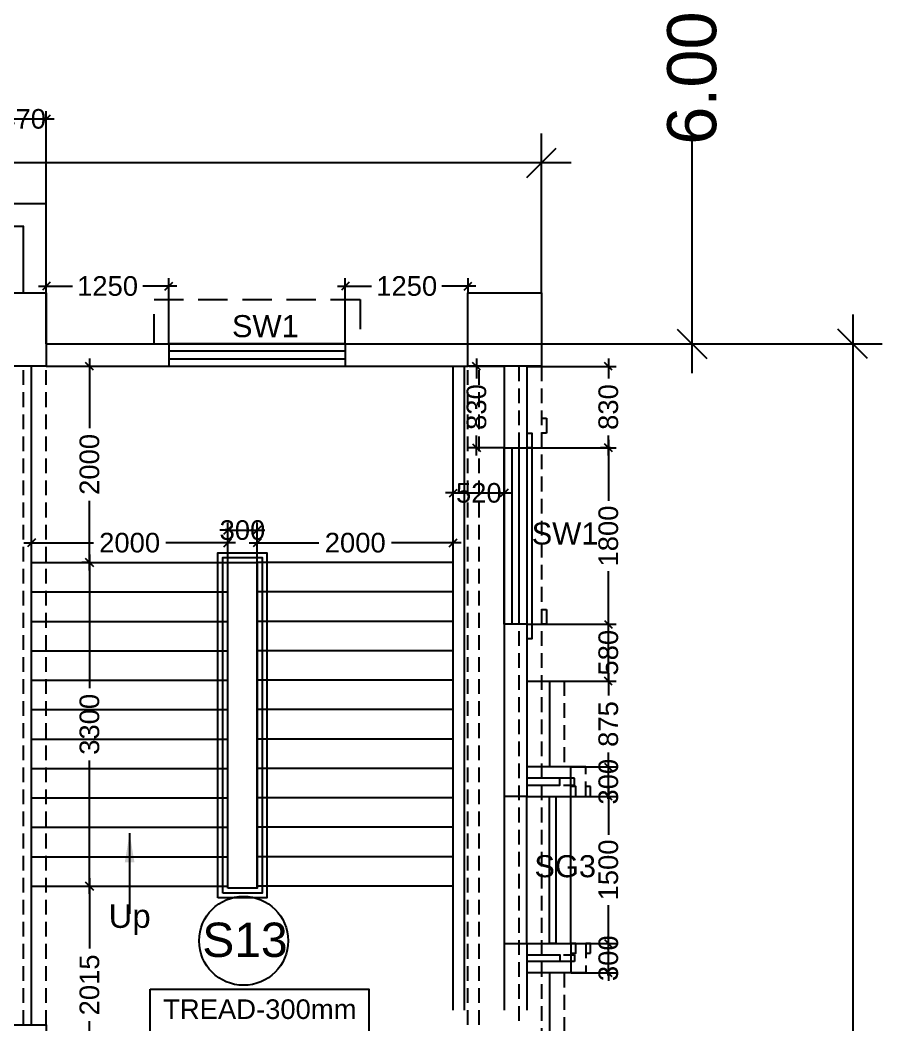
# Model space of a CAD drawing. Extents: x 6345096 to 6738923, y -6490958 to -6305885.
# Drawn here: x 6646623 to 6655440, y -6426359 to -6416114 of the extents above; entities that cross this region are included whole.
import ezdxf
from ezdxf.enums import TextEntityAlignment as Align

# ---------------------------------------------------------------- set-up
doc = ezdxf.new("R2010")
doc.units = 0
doc.header["$LTSCALE"] = 600
doc.header["$MEASUREMENT"] = 0
doc.header["$PDMODE"] = 35
doc.linetypes.add('DASHED', pattern=[0.75, 0.5, -0.25])
doc.linetypes.add('HIDDEN', pattern=[0.375, 0.25, -0.125])
doc.layers.get('0').update_dxf_attribs({"linetype": 'CONTINUOUS'})
doc.layers.get('Defpoints').update_dxf_attribs({"linetype": 'CONTINUOUS'})
for name, color, linetype in [('chajja', 7, 'CONTINUOUS'), ('DIM', 8, 'CONTINUOUS'), ('DIM-TEXT', 8, 'CONTINUOUS'), ('Ele Proje.', 7, 'CONTINUOUS'), ('Ele. Proj', 7, 'CONTINUOUS'), ('HS', 251, 'CONTINUOUS'), ('joinery', 7, 'CONTINUOUS'), ('LA-column', 3, 'CONTINUOUS'), ('Railing', 21, 'CONTINUOUS'), ('Staircase', 7, 'CONTINUOUS'), ('Stairscase', 7, 'CONTINUOUS'), ('STEPS', 7, 'CONTINUOUS'), ('TEXT', 6, 'CONTINUOUS'), ('Walls', 7, 'CONTINUOUS'), ('WIN', 151, 'CONTINUOUS'), ('Working Dim', 5, 'CONTINUOUS')]:
    doc.layers.add(name, color=color, linetype=linetype)
doc.styles.add('ari', font='arial.ttf')
doc.styles.add('ARIAL', font='arial.ttf')
doc.styles.add('RT', font='romant.shx')
doc.styles.get("Standard").update_dxf_attribs({"font": 'romans.shx'})
doc.dimstyles.new('int. dim', dxfattribs={"dimtxt": 200, "dimasz": 80, "dimexe": 80, "dimexo": 0, "dimgap": 70, "dimtad": 0, "dimdec": 0, "dimzin": 12, "dimdsep": 46, "dimtxsty": 'ari', "dimblk": 'OBLIQUE', "dimcen": 2, "dimdle": 80, "dimclrd": 256, "dimclre": 256, "dimclrt": 6, "dimadec": 0, "dimazin": 0, "dimtfac": 1, "dimtdec": 0, "dimtix": 1, "dimtmove": 2, "dimatfit": 3, "dimfxl": 1, "dimtolj": 1, "dimtzin": 0, "dimlwd": -1, "dimlwe": -1, "dimarcsym": 0})
doc.dimstyles.new('STANDARD$0', dxfattribs={"dimscale": 0, "dimtxt": 150, "dimasz": 125, "dimexe": 0.75, "dimexo": 1, "dimgap": 25, "dimtad": 1, "dimdec": 0, "dimdsep": 46, "dimtxsty": 'Standard', "dimblk1": 'DOT', "dimblk2": 'DOT', "dimsah": 1, "dimcen": 2.5, "dimclrd": 1, "dimclre": 1, "dimclrt": 3, "dimadec": 0, "dimazin": 0, "dimtfac": 1, "dimtdec": 0, "dimtmove": 0, "dimatfit": 3, "dimldrblk": 'DOT', "dimfxl": 1, "dimtolj": 1, "dimtzin": 0, "dimarcsym": 0})
doc.dimstyles.new('TEXT', dxfattribs={"dimscale": 0, "dimtxt": 600, "dimasz": 300, "dimexe": 300, "dimexo": 30, "dimgap": 50, "dimtad": 0, "dimdec": 0, "dimzin": 0, "dimdsep": 46, "dimtxsty": 'RT', "dimblk": 'OBLIQUE', "dimcen": 0.09, "dimdle": 300, "dimclrd": 256, "dimclre": 256, "dimclrt": 170, "dimadec": 0, "dimazin": 0, "dimtfac": 1, "dimtdec": 0, "dimtofl": 0, "dimtmove": 2, "dimatfit": 3, "dimfxl": 1, "dimfrac": 2, "dimtolj": 1, "dimtzin": 0, "dimlwd": -1, "dimlwe": -1, "dimarcsym": 0})

# ---------------------------------------------------------------- blocks, each defined once
blk = doc.blocks.new('_Oblique')
at = {"color": 0, "linetype": 'ByBlock', "lineweight": -2}
blk.add_line((-0.5, -0.5), (0.5, 0.5), dxfattribs=at)
blk = doc.blocks.new('*D1151')
at = {"layer": 'Defpoints', "color": 0, "transparency": 16777216}
for p in [(6649939, -6418826), (6651190, -6418894, 14), (6649939, -6419414, 2)]:
    blk.add_point(p, dxfattribs=at)
at = {"layer": 'Working Dim', "transparency": 16777216}
for p, q in [((6649939, -6419414), (6649939, -6418746)), ((6651190, -6418894), (6651190, -6418746)), ((6649859, -6418826), (6650206, -6418826)), ((6651270, -6418826), (6650923, -6418826))]:
    blk.add_line(p, q, dxfattribs=at)
at = {"layer": 'Working Dim', "transparency": 16777216, "xscale": 80, "yscale": 80, "zscale": 80, "rotation": 180}
blk.add_blockref('_Oblique', (6649939, -6418826), dxfattribs=at)
at = {"layer": 'Working Dim', "transparency": 16777216, "xscale": 80, "yscale": 80, "zscale": 80}
blk.add_blockref('_Oblique', (6651190, -6418826), dxfattribs=at)
at = {"layer": 'Working Dim', "color": 6, "transparency": 16777216, "insert": (6650565, -6418826), "char_height": 200, "attachment_point": 5, "style": 'ari'}
blk.add_mtext('\\A1;1250', dxfattribs=at)
blk = doc.blocks.new('*D1210')
at = {"layer": 'Defpoints', "color": 0, "transparency": 16777216}
for p in [(6648140, -6418826), (6646890, -6419414, 2), (6648140, -6419414, 2)]:
    blk.add_point(p, dxfattribs=at)
at = {"layer": 'Working Dim', "transparency": 16777216}
for p, q in [((6646890, -6419414), (6646890, -6418746)), ((6648140, -6419414), (6648140, -6418746)), ((6646810, -6418826), (6647157, -6418826)), ((6648220, -6418826), (6647874, -6418826))]:
    blk.add_line(p, q, dxfattribs=at)
at = {"layer": 'Working Dim', "transparency": 16777216, "xscale": 80, "yscale": 80, "zscale": 80, "rotation": 180}
blk.add_blockref('_Oblique', (6646890, -6418826), dxfattribs=at)
at = {"layer": 'Working Dim', "transparency": 16777216, "xscale": 80, "yscale": 80, "zscale": 80}
blk.add_blockref('_Oblique', (6648140, -6418826), dxfattribs=at)
at = {"layer": 'Working Dim', "color": 6, "transparency": 16777216, "insert": (6647515, -6418826), "char_height": 200, "attachment_point": 5, "style": 'ari'}
blk.add_mtext('\\A1;1250', dxfattribs=at)
blk = doc.blocks.new('*D1284')
at = {"layer": 'Defpoints', "color": 0, "linetype": 'Continuous', "transparency": 16777216}
for p in [(6610879, -6414394, 22), (6651940, -6414395, -1), (6610879, -6415444)]:
    blk.add_point(p, dxfattribs=at)
at = {"layer": 'DIM-TEXT', "transparency": 16777216}
for p, q in [((6610879, -6414394), (6610879, -6415744)), ((6651940, -6414395), (6651940, -6415744)), ((6610579, -6415444), (6622378, -6415444)), ((6652240, -6415444), (6640441, -6415444))]:
    blk.add_line(p, q, dxfattribs=at)
at = {"layer": 'DIM-TEXT', "linetype": 'Continuous', "transparency": 16777216, "xscale": 300, "yscale": 300, "zscale": 300, "rotation": 180}
blk.add_blockref('_Oblique', (6610879, -6415444), dxfattribs=at)
at = {"layer": 'DIM-TEXT', "linetype": 'Continuous', "transparency": 16777216, "xscale": 300, "yscale": 300, "zscale": 300}
blk.add_blockref('_Oblique', (6651940, -6415444), dxfattribs=at)
at = {"layer": 'DIM-TEXT', "color": 170, "linetype": 'Continuous', "transparency": 16777216, "insert": (6631409, -6415444), "char_height": 750, "attachment_point": 5, "style": 'ari'}
blk.add_mtext('\\A1;{\\H1.067x;I.P. REGISTRATION & PHARMACY}', dxfattribs=at)
blk = doc.blocks.new('*D1299')
at = {"layer": 'Defpoints', "color": 0, "transparency": 16777216}
for p in [(6650289, -6413415, 0), (6653474, -6413415), (6651190, -6419414)]:
    blk.add_point(p, dxfattribs=at)
at = {"layer": 'DIM', "color": 8, "transparency": 16777216}
for p, q in [((6653474, -6413115), (6653474, -6415478)), ((6650289, -6413415), (6653774, -6413415)), ((6653474, -6419714), (6653474, -6417350)), ((6651190, -6419414), (6653774, -6419414))]:
    blk.add_line(p, q, dxfattribs=at)
at = {"layer": 'DIM', "color": 8, "transparency": 16777216, "xscale": 300, "yscale": 300, "zscale": 300}
for p, rotation in [((6653474, -6413415), 90), ((6653474, -6419414), 270)]:
    blk.add_blockref('_Oblique', p, dxfattribs=dict(at, rotation=rotation))
at = {"layer": 'DIM', "color": 7, "transparency": 16777216, "insert": (6653474, -6416414), "char_height": 500, "attachment_point": 5, "rotation": 90, "style": 'ari'}
blk.add_mtext('\\A1;6.00m', dxfattribs=at)
blk = doc.blocks.new('*D2340')
at = {"layer": 'Defpoints', "color": 0, "transparency": 16777216}
for p in [(6651040, -6420950, 15), (6651559, -6420935), (6651559, -6420950, 2)]:
    blk.add_point(p, dxfattribs=at)
at = {"layer": 'Working Dim', "transparency": 16777216}
for p, q in [((6651040, -6420935), (6650960, -6420935)), ((6651040, -6420950), (6651040, -6420855)), ((6651040, -6420935), (6651559, -6420935)), ((6651559, -6420950), (6651559, -6420855)), ((6651559, -6420935), (6651639, -6420935))]:
    blk.add_line(p, q, dxfattribs=at)
at = {"layer": 'Working Dim', "transparency": 16777216, "xscale": 80, "yscale": 80, "zscale": 80}
blk.add_blockref('_Oblique', (6651040, -6420935), dxfattribs=at)
at = {"layer": 'Working Dim', "transparency": 16777216, "xscale": 80, "yscale": 80, "zscale": 80, "rotation": 180}
blk.add_blockref('_Oblique', (6651559, -6420935), dxfattribs=at)
at = {"layer": 'Working Dim', "color": 6, "transparency": 16777216, "insert": (6651300, -6420935), "char_height": 200, "attachment_point": 5, "style": 'ari'}
blk.add_mtext('\\A1;520', dxfattribs=at)
blk = doc.blocks.new('*D2342')
at = {"layer": 'Defpoints', "color": 0, "transparency": 16777216}
for p in [(6652019, -6422854), (6652621, -6422854), (6652240, -6423729)]:
    blk.add_point(p, dxfattribs=at)
at = {"layer": 'Working Dim', "transparency": 16777216}
for p, q in [((6652621, -6422774), (6652621, -6422999)), ((6652019, -6422854), (6652701, -6422854)), ((6652621, -6423809), (6652621, -6423583)), ((6652240, -6423729), (6652701, -6423729))]:
    blk.add_line(p, q, dxfattribs=at)
at = {"layer": 'Working Dim', "transparency": 16777216, "xscale": 80, "yscale": 80, "zscale": 80}
for p, rotation in [((6652621, -6422854), 90), ((6652621, -6423729), 270)]:
    blk.add_blockref('_Oblique', p, dxfattribs=dict(at, rotation=rotation))
at = {"layer": 'Working Dim', "color": 6, "transparency": 16777216, "insert": (6652621, -6423291), "char_height": 200, "attachment_point": 5, "rotation": 90, "style": 'ari'}
blk.add_mtext('\\A1;875', dxfattribs=at)
blk = doc.blocks.new('*D2343')
at = {"layer": 'Defpoints', "color": 0, "transparency": 16777216}
for p in [(6651789, -6419644, 63), (6652621, -6419644), (6651789, -6420474, 36)]:
    blk.add_point(p, dxfattribs=at)
at = {"layer": 'Working Dim', "transparency": 16777216}
for p, q in [((6652621, -6419564), (6652621, -6419768)), ((6651789, -6419644), (6652701, -6419644)), ((6652621, -6420554), (6652621, -6420350)), ((6651789, -6420474), (6652701, -6420474))]:
    blk.add_line(p, q, dxfattribs=at)
at = {"layer": 'Working Dim', "transparency": 16777216, "xscale": 80, "yscale": 80, "zscale": 80}
for p, rotation in [((6652621, -6419644), 90), ((6652621, -6420474), 270)]:
    blk.add_blockref('_Oblique', p, dxfattribs=dict(at, rotation=rotation))
at = {"layer": 'Working Dim', "color": 6, "transparency": 16777216, "insert": (6652621, -6420059), "char_height": 200, "attachment_point": 5, "rotation": 90, "style": 'ari'}
blk.add_mtext('\\A1;830', dxfattribs=at)
blk = doc.blocks.new('*D2344')
at = {"layer": 'Defpoints', "color": 0, "transparency": 16777216}
for p in [(6651277, -6419644), (6651559, -6419644, 63), (6651559, -6420474, 36)]:
    blk.add_point(p, dxfattribs=at)
at = {"layer": 'Working Dim', "transparency": 16777216}
for p, q in [((6651277, -6419564), (6651277, -6419768)), ((6651559, -6419644), (6651197, -6419644)), ((6651277, -6420554), (6651277, -6420350)), ((6651559, -6420474), (6651197, -6420474))]:
    blk.add_line(p, q, dxfattribs=at)
at = {"layer": 'Working Dim', "transparency": 16777216, "xscale": 80, "yscale": 80, "zscale": 80}
for p, rotation in [((6651277, -6419644), 90), ((6651277, -6420474), 270)]:
    blk.add_blockref('_Oblique', p, dxfattribs=dict(at, rotation=rotation))
at = {"layer": 'Working Dim', "color": 6, "transparency": 16777216, "insert": (6651277, -6420059), "char_height": 200, "attachment_point": 5, "rotation": 90, "style": 'ari'}
blk.add_mtext('\\A1;830', dxfattribs=at)
blk = doc.blocks.new('*D2345')
at = {"layer": 'Defpoints', "color": 0, "transparency": 16777216}
for p in [(6652290, -6424029, 14), (6652621, -6424029), (6652240, -6425529, 19)]:
    blk.add_point(p, dxfattribs=at)
at = {"layer": 'Working Dim', "transparency": 16777216}
for p, q in [((6652621, -6423949), (6652621, -6424420)), ((6652290, -6424029), (6652701, -6424029)), ((6652621, -6425609), (6652621, -6425138)), ((6652240, -6425529), (6652701, -6425529))]:
    blk.add_line(p, q, dxfattribs=at)
at = {"layer": 'Working Dim', "transparency": 16777216, "xscale": 80, "yscale": 80, "zscale": 80}
for p, rotation in [((6652621, -6424029), 90), ((6652621, -6425529), 270)]:
    blk.add_blockref('_Oblique', p, dxfattribs=dict(at, rotation=rotation))
at = {"layer": 'Working Dim', "color": 6, "transparency": 16777216, "insert": (6652621, -6424779), "char_height": 200, "attachment_point": 5, "rotation": 90, "style": 'ari'}
blk.add_mtext('\\A1;1500', dxfattribs=at)
blk = doc.blocks.new('*D2346')
at = {"layer": 'Defpoints', "color": 0, "transparency": 16777216}
for p in [(6652240, -6423729, 27), (6652621, -6423729), (6652290, -6424029, 14)]:
    blk.add_point(p, dxfattribs=at)
at = {"layer": 'Working Dim', "transparency": 16777216}
for p, q in [((6652621, -6423729), (6652621, -6423649)), ((6652240, -6423729), (6652701, -6423729)), ((6652621, -6424029), (6652621, -6423729)), ((6652290, -6424029), (6652701, -6424029)), ((6652621, -6424029), (6652621, -6424109))]:
    blk.add_line(p, q, dxfattribs=at)
at = {"layer": 'Working Dim', "transparency": 16777216, "xscale": 80, "yscale": 80, "zscale": 80}
for p, rotation in [((6652621, -6423729), 270), ((6652621, -6424029), 90)]:
    blk.add_blockref('_Oblique', p, dxfattribs=dict(at, rotation=rotation))
at = {"layer": 'Working Dim', "color": 6, "transparency": 16777216, "insert": (6652621, -6423879), "char_height": 200, "attachment_point": 5, "rotation": 90, "style": 'ari'}
blk.add_mtext('\\A1;300', dxfattribs=at)
blk = doc.blocks.new('*D2347')
at = {"layer": 'Defpoints', "color": 0, "transparency": 16777216}
for p in [(6652240, -6425529, 19), (6652621, -6425529), (6652240, -6425829, 27)]:
    blk.add_point(p, dxfattribs=at)
at = {"layer": 'Working Dim', "transparency": 16777216}
for p, q in [((6652621, -6425529), (6652621, -6425449)), ((6652240, -6425529), (6652701, -6425529)), ((6652621, -6425829), (6652621, -6425529)), ((6652240, -6425829), (6652701, -6425829)), ((6652621, -6425829), (6652621, -6425909))]:
    blk.add_line(p, q, dxfattribs=at)
at = {"layer": 'Working Dim', "transparency": 16777216, "xscale": 80, "yscale": 80, "zscale": 80}
for p, rotation in [((6652621, -6425529), 270), ((6652621, -6425829), 90)]:
    blk.add_blockref('_Oblique', p, dxfattribs=dict(at, rotation=rotation))
at = {"layer": 'Working Dim', "color": 6, "transparency": 16777216, "insert": (6652621, -6425679), "char_height": 200, "attachment_point": 5, "rotation": 90, "style": 'ari'}
blk.add_mtext('\\A1;300', dxfattribs=at)
blk = doc.blocks.new('*D2348')
at = {"layer": 'Defpoints', "color": 0, "transparency": 16777216}
for p in [(6651789, -6422274, 110), (6652621, -6422274), (6652019, -6422854, 111)]:
    blk.add_point(p, dxfattribs=at)
at = {"layer": 'Working Dim', "transparency": 16777216}
for p, q in [((6651789, -6422274), (6652701, -6422274)), ((6652621, -6422274), (6652621, -6422194)), ((6652621, -6422854), (6652621, -6422274)), ((6652019, -6422854), (6652701, -6422854)), ((6652621, -6422854), (6652621, -6422934))]:
    blk.add_line(p, q, dxfattribs=at)
at = {"layer": 'Working Dim', "transparency": 16777216, "xscale": 80, "yscale": 80, "zscale": 80}
for p, rotation in [((6652621, -6422274), 270), ((6652621, -6422854), 90)]:
    blk.add_blockref('_Oblique', p, dxfattribs=dict(at, rotation=rotation))
at = {"layer": 'Working Dim', "color": 6, "transparency": 16777216, "insert": (6652621, -6422564), "char_height": 200, "attachment_point": 5, "rotation": 90, "style": 'ari'}
blk.add_mtext('\\A1;580', dxfattribs=at)
blk = doc.blocks.new('*D2349')
at = {"layer": 'Defpoints', "color": 0, "transparency": 16777216}
for p in [(6652621, -6420474), (6652644, -6420474, 5), (6651789, -6422274, 110)]:
    blk.add_point(p, dxfattribs=at)
at = {"layer": 'Working Dim', "transparency": 16777216}
for p, q in [((6652621, -6420394), (6652621, -6421015)), ((6652644, -6420474), (6652541, -6420474)), ((6652621, -6422354), (6652621, -6421733)), ((6651789, -6422274), (6652701, -6422274))]:
    blk.add_line(p, q, dxfattribs=at)
at = {"layer": 'Working Dim', "transparency": 16777216, "xscale": 80, "yscale": 80, "zscale": 80}
for p, rotation in [((6652621, -6420474), 90), ((6652621, -6422274), 270)]:
    blk.add_blockref('_Oblique', p, dxfattribs=dict(at, rotation=rotation))
at = {"layer": 'Working Dim', "color": 6, "transparency": 16777216, "insert": (6652621, -6421374), "char_height": 200, "attachment_point": 5, "rotation": 90, "style": 'ari'}
blk.add_mtext('\\A1;1800', dxfattribs=at)
blk = doc.blocks.new('*D2365')
at = {"layer": 'Defpoints', "color": 0, "transparency": 16777216}
for p in [(6651939, -6419414), (6655112, -6419414), (6651790, -6454874, 106)]:
    blk.add_point(p, dxfattribs=at)
at = {"layer": 'DIM', "color": 8, "transparency": 16777216}
for p, q in [((6655112, -6419114), (6655112, -6436015)), ((6651939, -6419414), (6655412, -6419414)), ((6655112, -6455174), (6655112, -6438273)), ((6651790, -6454874), (6655412, -6454874))]:
    blk.add_line(p, q, dxfattribs=at)
at = {"layer": 'DIM', "color": 8, "transparency": 16777216, "xscale": 300, "yscale": 300, "zscale": 300}
for p, rotation in [((6655112, -6419414), 90), ((6655112, -6454874), 270)]:
    blk.add_blockref('_Oblique', p, dxfattribs=dict(at, rotation=rotation))
at = {"layer": 'DIM', "color": 7, "transparency": 16777216, "insert": (6655112, -6437144), "char_height": 500, "attachment_point": 5, "rotation": 90, "style": 'ari'}
blk.add_mtext('\\A1;35.46m', dxfattribs=at)
blk = doc.blocks.new('*D2369')
at = {"layer": 'Defpoints', "color": 0, "transparency": 16777216}
for p in [(6646740, -6421443), (6646740, -6421644, 15), (6648740, -6421644, 1)]:
    blk.add_point(p, dxfattribs=at)
at = {"layer": 'Working Dim', "transparency": 16777216}
for p, q in [((6646740, -6421644), (6646740, -6421363)), ((6648740, -6421644), (6648740, -6421363)), ((6646660, -6421443), (6647370, -6421443)), ((6648820, -6421443), (6648110, -6421443))]:
    blk.add_line(p, q, dxfattribs=at)
at = {"layer": 'Working Dim', "transparency": 16777216, "xscale": 80, "yscale": 80, "zscale": 80, "rotation": 180}
blk.add_blockref('_Oblique', (6646740, -6421443), dxfattribs=at)
at = {"layer": 'Working Dim', "transparency": 16777216, "xscale": 80, "yscale": 80, "zscale": 80}
blk.add_blockref('_Oblique', (6648740, -6421443), dxfattribs=at)
at = {"layer": 'Working Dim', "color": 6, "transparency": 16777216, "insert": (6647740, -6421443), "char_height": 200, "attachment_point": 5, "style": 'ari'}
blk.add_mtext('\\A1;2000', dxfattribs=at)
blk = doc.blocks.new('*D2370')
at = {"layer": 'Defpoints', "color": 0, "transparency": 16777216}
for p in [(6651039, -6421443), (6649040, -6421644, 1), (6651039, -6421644, 15)]:
    blk.add_point(p, dxfattribs=at)
at = {"layer": 'Working Dim', "transparency": 16777216}
for p, q in [((6649040, -6421644), (6649040, -6421363)), ((6651039, -6421644), (6651039, -6421363)), ((6648960, -6421443), (6649670, -6421443)), ((6651119, -6421443), (6650410, -6421443))]:
    blk.add_line(p, q, dxfattribs=at)
at = {"layer": 'Working Dim', "transparency": 16777216, "xscale": 80, "yscale": 80, "zscale": 80, "rotation": 180}
blk.add_blockref('_Oblique', (6649040, -6421443), dxfattribs=at)
at = {"layer": 'Working Dim', "transparency": 16777216, "xscale": 80, "yscale": 80, "zscale": 80}
blk.add_blockref('_Oblique', (6651039, -6421443), dxfattribs=at)
at = {"layer": 'Working Dim', "color": 6, "transparency": 16777216, "insert": (6650040, -6421443), "char_height": 200, "attachment_point": 5, "style": 'ari'}
blk.add_mtext('\\A1;2000', dxfattribs=at)
blk = doc.blocks.new('*D2371')
at = {"layer": 'Defpoints', "color": 0, "transparency": 16777216}
for p in [(6649040, -6421315), (6648740, -6421644), (6649040, -6421644, 1)]:
    blk.add_point(p, dxfattribs=at)
at = {"layer": 'Working Dim', "transparency": 16777216}
for p, q in [((6648740, -6421644), (6648740, -6421235)), ((6649040, -6421644), (6649040, -6421235)), ((6648740, -6421315), (6648660, -6421315)), ((6648740, -6421315), (6649040, -6421315)), ((6649040, -6421315), (6649120, -6421315))]:
    blk.add_line(p, q, dxfattribs=at)
at = {"layer": 'Working Dim', "transparency": 16777216, "xscale": 80, "yscale": 80, "zscale": 80}
blk.add_blockref('_Oblique', (6648740, -6421315), dxfattribs=at)
at = {"layer": 'Working Dim', "transparency": 16777216, "xscale": 80, "yscale": 80, "zscale": 80, "rotation": 180}
blk.add_blockref('_Oblique', (6649040, -6421315), dxfattribs=at)
at = {"layer": 'Working Dim', "color": 6, "transparency": 16777216, "insert": (6648890, -6421315), "char_height": 200, "attachment_point": 5, "style": 'ari'}
blk.add_mtext('\\A1;300', dxfattribs=at)
blk = doc.blocks.new('*D2372')
at = {"layer": 'Defpoints', "color": 0, "transparency": 16777216}
for p in [(6646740, -6424944, 1), (6647331, -6424944), (6646890, -6426959, -37)]:
    blk.add_point(p, dxfattribs=at)
at = {"layer": 'Working Dim', "transparency": 16777216}
for p, q in [((6646740, -6424944), (6647411, -6424944)), ((6647331, -6424864), (6647331, -6425580)), ((6647331, -6427039), (6647331, -6426322)), ((6646890, -6426959), (6647411, -6426959))]:
    blk.add_line(p, q, dxfattribs=at)
at = {"layer": 'Working Dim', "transparency": 16777216, "xscale": 80, "yscale": 80, "zscale": 80}
for p, rotation in [((6647331, -6424944), 90), ((6647331, -6426959), 270)]:
    blk.add_blockref('_Oblique', p, dxfattribs=dict(at, rotation=rotation))
at = {"layer": 'Working Dim', "color": 6, "transparency": 16777216, "insert": (6647331, -6425951), "char_height": 200, "attachment_point": 5, "rotation": 90, "style": 'ari'}
blk.add_mtext('\\A1;2015', dxfattribs=at)
blk = doc.blocks.new('*D2373')
at = {"layer": 'Defpoints', "color": 0, "transparency": 16777216}
for p in [(6647331, -6421644, 1), (6647331, -6421644), (6646740, -6424944, 1)]:
    blk.add_point(p, dxfattribs=at)
at = {"layer": 'Working Dim', "transparency": 16777216}
for p, q in [((6647331, -6421564), (6647331, -6422926)), ((6647331, -6421644), (6647251, -6421644)), ((6647331, -6425024), (6647331, -6423662)), ((6646740, -6424944), (6647411, -6424944))]:
    blk.add_line(p, q, dxfattribs=at)
at = {"layer": 'Working Dim', "transparency": 16777216, "xscale": 80, "yscale": 80, "zscale": 80}
for p, rotation in [((6647331, -6421644), 90), ((6647331, -6424944), 270)]:
    blk.add_blockref('_Oblique', p, dxfattribs=dict(at, rotation=rotation))
at = {"layer": 'Working Dim', "color": 6, "transparency": 16777216, "insert": (6647331, -6423294), "char_height": 200, "attachment_point": 5, "rotation": 90, "style": 'ari'}
blk.add_mtext('\\A1;3300', dxfattribs=at)
blk = doc.blocks.new('*D2374')
at = {"layer": 'Defpoints', "color": 0, "transparency": 16777216}
for p in [(6647331, -6419644, 15), (6647331, -6419644), (6647331, -6421644, 1)]:
    blk.add_point(p, dxfattribs=at)
at = {"layer": 'Working Dim', "transparency": 16777216}
for p, q in [((6647331, -6419564), (6647331, -6420274)), ((6647331, -6419644), (6647251, -6419644)), ((6647331, -6421724), (6647331, -6421014)), ((6647331, -6421644), (6647251, -6421644))]:
    blk.add_line(p, q, dxfattribs=at)
at = {"layer": 'Working Dim', "transparency": 16777216, "xscale": 80, "yscale": 80, "zscale": 80}
for p, rotation in [((6647331, -6419644), 90), ((6647331, -6421644), 270)]:
    blk.add_blockref('_Oblique', p, dxfattribs=dict(at, rotation=rotation))
at = {"layer": 'Working Dim', "color": 6, "transparency": 16777216, "insert": (6647331, -6420644), "char_height": 200, "attachment_point": 5, "rotation": 90, "style": 'ari'}
blk.add_mtext('\\A1;2000', dxfattribs=at)
blk = doc.blocks.new('*D2385')
at = {"layer": 'Defpoints', "color": 0, "linetype": 'Continuous', "transparency": 16777216}
for p in [(6610880, -6417570), (6651940, -6418894, -2), (6610880, -6419424, 0)]:
    blk.add_point(p, dxfattribs=at)
at = {"layer": 'DIM-TEXT', "transparency": 16777216}
for p, q in [((6610880, -6419424), (6610880, -6417270)), ((6651940, -6418894), (6651940, -6417270)), ((6610580, -6417570), (6625608, -6417570)), ((6652240, -6417570), (6637211, -6417570))]:
    blk.add_line(p, q, dxfattribs=at)
at = {"layer": 'DIM-TEXT', "linetype": 'Continuous', "transparency": 16777216, "xscale": 300, "yscale": 300, "zscale": 300, "rotation": 180}
blk.add_blockref('_Oblique', (6610880, -6417570), dxfattribs=at)
at = {"layer": 'DIM-TEXT', "linetype": 'Continuous', "transparency": 16777216, "xscale": 300, "yscale": 300, "zscale": 300}
blk.add_blockref('_Oblique', (6651940, -6417570), dxfattribs=at)
at = {"layer": 'DIM-TEXT', "color": 170, "linetype": 'Continuous', "transparency": 16777216, "insert": (6631410, -6417570), "char_height": 750, "attachment_point": 5, "style": 'ari'}
blk.add_mtext('\\A1;{\\H1.067x;OPD - ORTHOPEDICS}', dxfattribs=at)
blk = doc.blocks.new('*D2391')
at = {"layer": 'Defpoints', "color": 0, "transparency": 16777216}
for p in [(6646889, -6417122), (6646419, -6417984), (6646889, -6417984)]:
    blk.add_point(p, dxfattribs=at)
at = {"layer": 'Working Dim', "transparency": 16777216}
for p, q in [((6646419, -6417984), (6646419, -6417042)), ((6646889, -6417984), (6646889, -6417042)), ((6646419, -6417122), (6646339, -6417122)), ((6646419, -6417122), (6646889, -6417122)), ((6646889, -6417122), (6646969, -6417122))]:
    blk.add_line(p, q, dxfattribs=at)
at = {"layer": 'Working Dim', "transparency": 16777216, "xscale": 80, "yscale": 80, "zscale": 80}
blk.add_blockref('_Oblique', (6646419, -6417122), dxfattribs=at)
at = {"layer": 'Working Dim', "transparency": 16777216, "xscale": 80, "yscale": 80, "zscale": 80, "rotation": 180}
blk.add_blockref('_Oblique', (6646889, -6417122), dxfattribs=at)
at = {"layer": 'Working Dim', "color": 6, "transparency": 16777216, "insert": (6646654, -6417122), "char_height": 200, "attachment_point": 5, "style": 'ari'}
blk.add_mtext('\\A1;470', dxfattribs=at)
blk = doc.blocks.new('A$C2CD672AE')
at = {"layer": 'Ele Proje.', "color": 8, "linetype": 'HIDDEN'}
for points, elevation in [([(121620.2, 36250.1), (121670.2, 36250.1), (121670.2, 36100.1), (121620.2, 36100.1)], 5.1), ([(121620.2, 34300.1), (121670.2, 34300.1), (121670.2, 34150.1), (121620.2, 34150.1)], 5.1), ([(122070.2, 32395.3), (122120.2, 32395.3), (122120.2, 32495.3), (122070.2, 32495.3)], -38.2), ([(122070.2, 30795.3), (122120.2, 30795.3), (122120.2, 30895.3), (122070.2, 30895.3)], -38.2)]:
    blk.add_lwpolyline(points, dxfattribs=dict(at, elevation=elevation))
at = {"layer": 'Ele. Proj', "color": 8, "linetype": 'HIDDEN'}
for p, q in [((121620.2, 33570.3, -0.1), (121850.2, 33570.3)), ((121850.2, 33570.3), (121850.2, 32695.3)), ((121850.2, 30595.3), (121850.2, 29580.2))]:
    blk.add_line(p, q, dxfattribs=at)
at = {"layer": 'Ele. Proj', "color": 8, "linetype": 'HIDDEN', "elevation": -31}
for points in [[(121620.2, 32395.3), (122070.2, 32395.3), (122070.2, 32695.3), (121620.2, 32695.3)], [(121620.2, 32510.3), (121955.2, 32510.3), (121955.2, 32580.3), (121620.2, 32580.3)], [(121620.2, 30895.3), (122070.2, 30895.3), (122070.2, 30595.3), (121620.2, 30595.3)], [(121620.2, 30780.3), (121955.2, 30780.3), (121955.2, 30710.3), (121620.2, 30710.3)]]:
    blk.add_lwpolyline(points, dxfattribs=at)
at = {"layer": 'Railing', "color": 8, "linetype": 'HIDDEN'}
for p, q in [((120870.2, 30065.2, 5.1), (120870.2, 36780.2, 5.1)), ((120985.2, 30065.2, 5.1), (120985.2, 36780.2, 5.1))]:
    blk.add_line(p, q, dxfattribs=at)
at = {"layer": 'Walls', "color": 8, "linetype": 'HIDDEN'}
for p, q in [((116570.1, 37010.2), (120870.2, 37010.2)), ((116340.1, 30065.2), (116340.1, 36780.3)), ((116570.1, 36780.2), (120870.2, 36780.2)), ((116570.1, 30065.2), (116570.1, 36780.2)), ((121390.2, 36780.2), (121390.2, 30065.2)), ((121620.2, 36780.2), (121620.2, 29580.2))]:
    blk.add_line(p, q, dxfattribs=at)

msp = doc.modelspace()

# ---------------------------------------------------------------- linework, layer by layer
msp.add_circle((6648902.035, -6425501.548, 39.654), 453.576)
at = {"layer": 'chajja', "color": 8}
for p, q in [((6651839.495, -6420473.831, -31.005), (6651839.495, -6422273.831, -31.005)), ((6652239.514, -6425528.62, 13.871), (6652239.514, -6424028.62, 13.871))]:
    msp.add_line(p, q, dxfattribs=at)
at = {"layer": 'chajja', "color": 7, "linetype": 'DASHED', "elevation": 2.283}
msp.add_lwpolyline([(6647989.451, -6419413.727), (6647989.451, -6418963.727), (6650089.451, -6418963.727), (6650089.451, -6419413.727)], dxfattribs=at)
at = {"layer": 'Ele Proje.'}
for points, elevation in [([(6651789.495, -6420323.831), (6651839.495, -6420323.831), (6651839.495, -6420473.831), (6651789.495, -6420473.831)], -25.874), ([(6651789.495, -6422273.831), (6651839.495, -6422273.831), (6651839.495, -6422423.831), (6651789.495, -6422423.831)], -25.874), ([(6652239.514, -6424028.62), (6652289.514, -6424028.62), (6652289.514, -6423928.62), (6652239.514, -6423928.62)], 6.663), ([(6652239.514, -6425628.62), (6652289.514, -6425628.62), (6652289.514, -6425528.62), (6652239.514, -6425528.62)], 6.663)]:
    msp.add_lwpolyline(points, dxfattribs=dict(at, elevation=elevation))
at = {"layer": 'Ele. Proj', "color": 1}
for p, q in [((6651789.495, -6422853.614, 44.815), (6652019.495, -6422853.614, 44.876)), ((6652019.495, -6422853.614, 44.876), (6652019.495, -6423728.62, 44.876)), ((6652019.495, -6425828.614, 44.876), (6652019.495, -6426958.767, -28.727))]:
    msp.add_line(p, q, dxfattribs=at)
at = {"layer": 'Ele. Proj', "color": 1, "elevation": 13.871}
for points in [[(6651789.514, -6424028.614), (6652239.514, -6424028.62), (6652239.514, -6423728.614), (6651789.514, -6423728.62)], [(6651789.516, -6423913.614), (6652124.514, -6423913.618), (6652124.514, -6423843.616), (6651789.516, -6423843.62)], [(6651789.515, -6425528.614), (6652239.514, -6425528.62), (6652239.514, -6425828.614), (6651789.514, -6425828.614)], [(6651789.513, -6425643.614), (6652124.514, -6425643.618), (6652124.514, -6425713.614), (6651789.514, -6425713.614)]]:
    msp.add_lwpolyline(points, dxfattribs=at)
at = {"layer": 'LA-column', "color": 2}
for points, elevation in [([(6646140.472, -6418893.706), (6646890.472, -6418893.706), (6646890.472, -6419643.706), (6646140.472, -6419643.706)], 2.283), ([(6651189.497, -6418893.706), (6651939.497, -6418893.706), (6651939.497, -6419643.706), (6651189.497, -6419643.706)], 1.031), ([(6646290.472, -6426358.688), (6646890.472, -6426358.688), (6646890.472, -6426958.688), (6646290.472, -6426958.688)], 2.972)]:
    msp.add_lwpolyline(points, close=True, dxfattribs=dict(at, elevation=elevation))
at = {"layer": 'Railing', "linetype": 'Continuous'}
for p, q in [((6651039.5, -6426208.618, 54.485), (6651039.5, -6419643.607, 54.485)), ((6651154.5, -6426208.618, 54.485), (6651154.5, -6419643.607, 54.485))]:
    msp.add_line(p, q, dxfattribs=at)
at = {"layer": 'Railing', "linetype": 'Continuous', "elevation": 40.685}
for points in [[(6648639.854, -6425063.983), (6648639.854, -6421544.007), (6649140.124, -6421544.007), (6649140.124, -6425063.983)], [(6648689.854, -6425013.982), (6648689.854, -6421594.007), (6649090.123, -6421594.007), (6649090.123, -6425013.982)]]:
    msp.add_lwpolyline(points, close=True, dxfattribs=at)
at = {"layer": 'Stairscase', "color": 7, "linetype": 'Continuous'}
for p, q in [((6646739.855, -6421644.008, 40.685), (6648739.855, -6421644.008, 40.685)), ((6648739.855, -6424963.982, 40.685), (6648739.855, -6421644.008, 40.685)), ((6649040.122, -6424963.982, 40.685), (6649040.122, -6421644.008, 40.685)), ((6646739.855, -6421944.008, 40.685), (6648739.855, -6421944.008, 40.685)), ((6646739.855, -6422244.008, 40.685), (6648739.855, -6422244.008, 40.685)), ((6646739.855, -6422544.008, 40.685), (6648739.855, -6422544.008, 40.685)), ((6646739.855, -6422844.008, 40.685), (6648739.855, -6422844.008, 40.685)), ((6646739.855, -6423144.008, 40.685), (6648739.855, -6423144.008, 40.685)), ((6646739.855, -6423444.008, 40.685), (6648739.855, -6423444.008, 40.685)), ((6646739.855, -6423744.008, 40.685), (6648739.855, -6423744.008, 40.685)), ((6646739.855, -6424044.008, 40.685), (6648739.855, -6424044.008, 40.685)), ((6646739.855, -6424344.008, 40.685), (6648739.855, -6424344.008, 40.685)), ((6646739.855, -6424644.008, 40.685), (6648739.855, -6424644.008, 40.685)), ((6646739.855, -6424944.008, 40.685), (6648739.855, -6424944.008, 40.685))]:
    msp.add_line(p, q, dxfattribs=at)
at = {"layer": 'Stairscase', "color": 8, "linetype": 'HIDDEN', "ltscale": 1000}
for p, q in [((6651040.122, -6421644.008, 40.685), (6649040.122, -6421644.008, 40.685)), ((6651040.122, -6421944.008, 40.685), (6649040.122, -6421944.008, 40.685)), ((6651040.122, -6422244.008, 40.685), (6649040.122, -6422244.008, 40.685)), ((6651040.122, -6422544.008, 40.685), (6649040.122, -6422544.008, 40.685)), ((6651040.122, -6422844.008, 40.685), (6649040.122, -6422844.008, 40.685)), ((6651040.12, -6423144.008, 40.685), (6649040.122, -6423144.008, 40.685)), ((6651040.122, -6423444.008, 40.685), (6649040.122, -6423444.008, 40.685)), ((6651040.122, -6423744.008, 40.685), (6649040.122, -6423744.008, 40.685)), ((6651040.122, -6424044.008, 40.685), (6649040.122, -6424044.008, 40.685)), ((6651040.122, -6424344.008, 40.685), (6649040.122, -6424344.008, 40.685)), ((6651040.122, -6424644.008, 40.685), (6649040.122, -6424644.008, 40.685)), ((6651040.122, -6424944.008, 40.685), (6649040.122, -6424944.008, 40.685))]:
    msp.add_line(p, q, dxfattribs=at)
at = {"layer": 'Stairscase', "color": 7, "linetype": 'Continuous', "elevation": 40.685}
msp.add_lwpolyline([(6648739.855, -6424963.982), (6648739.855, -6421644.008), (6649040.122, -6421644.008), (6649040.122, -6424963.982)], close=True, dxfattribs=at)
at = {"layer": 'STEPS', "elevation": 39.654}
msp.add_lwpolyline([(6647947.723, -6425992.849), (6650179.37, -6425992.849), (6650179.37, -6426708.43), (6647947.723, -6426708.43)], close=True, dxfattribs=at)
at = {"layer": 'Walls', "linetype": 'Continuous'}
for p, q in [((6641049.536, -6417983.663), (6646890.56, -6417983.663)), ((6641279.536, -6418213.663), (6646660.56, -6418213.663)), ((6646889.472, -6419413.728), (6651189.58, -6419413.727)), ((6646740.302, -6426358.57, 39.654), (6646740.302, -6419643.607, 39.654)), ((6646889.472, -6419643.727), (6651189.58, -6419643.727)), ((6651559.495, -6419643.72, 1.031), (6651559.495, -6424028.614, 1.031)), ((6651789.178, -6419643.706, 1.976), (6651789.39, -6424028.614, 1.345)), ((6651559.495, -6425528.614, 1.031), (6651559.495, -6426208.767, 1.031)), ((6651789.462, -6425528.613, 1.129), (6651789.495, -6426208.767, 1.031))]:
    msp.add_line(p, q, dxfattribs=at)
at = {"layer": 'Walls'}
for p, q in [((6646889.472, -6418893.727), (6646889.472, -6417983.663)), ((6646659.472, -6418893.727), (6646659.472, -6418213.663))]:
    msp.add_line(p, q, dxfattribs=at)
at = {"layer": 'WIN', "linetype": 'Continuous'}
for points, elevation in [([(6648139.451, -6419413.727), (6648139.451, -6419643.727), (6649939.451, -6419643.727), (6649939.451, -6419413.727)], 2.283), ([(6648139.451, -6419490.727), (6648139.451, -6419566.727), (6649939.451, -6419566.727), (6649939.451, -6419490.727)], 2.283), ([(6651789.495, -6420473.831), (6651789.495, -6422273.831), (6651559.495, -6422273.831), (6651559.495, -6420473.831)], -25.874), ([(6651708.154, -6420473.831), (6651708.154, -6422273.831), (6651640.836, -6422273.831), (6651640.836, -6420473.831)], -25.874), ([(6652083.948, -6424028.62), (6652083.948, -6425528.62), (6652019.514, -6425528.62), (6652019.514, -6424028.62)], 13.871)]:
    msp.add_lwpolyline(points, close=True, dxfattribs=dict(at, elevation=elevation))
at = {"layer": 'WIN', "color": 8, "linetype": 'Continuous', "elevation": 50.007}
msp.add_lwpolyline([(6651789.475, -6425528.614), (6651789.495, -6424028.614), (6651559.495, -6424028.614), (6651559.475, -6425528.614)], close=True, dxfattribs=at)

# ---------------------------------------------------------------- block references
at = {"layer": 'HS'}
msp.add_blockref('A$C2CD672AE', (6530319.294, -6456423.902, 8.17), dxfattribs=at)

# ---------------------------------------------------------------- texts
at = {"layer": 'joinery', "style": 'ari'}
for s, p in [('SW1', (6649123.387, -6419346.834, 2.283)), ('SW1', (6652179.328, -6421461.011, -25.178)), ('SG3', (6652180.644, -6424853.176, 21.038))]:
    msp.add_text(s, height=225, dxfattribs=at).set_placement(p, align=Align.CENTER)
at = {"layer": 'Staircase', "color": 7, "linetype": 'Continuous', "style": 'ARIAL'}
msp.add_text('Up', height=240, dxfattribs=at).set_placement((6647740.07, -6425369.272, 40.685), align=Align.CENTER)
at = {"layer": 'STEPS', "color": 6, "style": 'ARIAL'}
msp.add_text('S13', height=350, dxfattribs=at).set_placement((6648915.762, -6425665.931, 39.654), align=Align.CENTER)
at = {"layer": 'TEXT', "color": 7, "style": 'ARIAL'}
msp.add_text('TREAD-300mm', height=200, dxfattribs=at).set_placement((6649067.31, -6426298.464, 39.654), align=Align.CENTER)

# ---------------------------------------------------------------- dimensions: what is measured, and where the dimension line sits
at = {"layer": 'DIM'}
for base, p1, p2, angle, picture, middle in [((6653473.83, -6413414.75), (6651189.58, -6419413.727), (6650289.493, -6413414.75, 0), 270, '*D1299', (6653473.83, -6416414.238)), ((6655112.228, -6419413.727, -66.513), (6651789.588, -6454873.867, 39.654), (6651939.497, -6419413.727, -66.513), 90, '*D2365', (6655112.228, -6437143.797, -66.513))]:
    dim = msp.add_linear_dim(base=base, p1=p1, p2=p2, angle=angle, dimstyle='STANDARD$0', override={"dimscale": 1, "dimtxt": 500, "dimasz": 300, "dimexe": 300, "dimexo": 0, "dimgap": 1, "dimtad": 0, "dimdec": 2, "dimlfac": 0.001, "dimzin": 0, "dimpost": 'm', "dimtxsty": 'ari', "dimblk1": 'Oblique', "dimblk2": 'Oblique', "dimcen": 0, "dimdle": 300, "dimclrd": 8, "dimclre": 8, "dimclrt": 7, "dimadec": 2, "dimtdec": 2, "dimtmove": 2, "dimfxl": 0.75, "dimfrac": 1, "dimlwd": 65535, "dimlwe": 65535}, dxfattribs=at)
    dim.commit()
    dim.dimension.update_dxf_attribs({"geometry": picture, "text_midpoint": middle})
at = {"layer": 'DIM-TEXT', "linetype": 'Continuous'}
for base, p1, p2, text, picture, middle in [((6610879.353, -6415444.191, 1.031), (6651939.58, -6414394.748), (6610879.353, -6414393.572, 22.984), '{\\H1.067x;I.P. REGISTRATION & PHARMACY}', '*D1284', (6631409.467, -6415444.191, 1.031)), ((6610879.627, -6417570.097, 3.123), (6651939.587, -6418893.706, 1.031), (6610879.627, -6419423.7, 2.775), '{\\H1.067x;OPD - ORTHOPEDICS}', '*D2385', (6631409.607, -6417570.097, 3.123))]:
    dim = msp.add_linear_dim(base=base, p1=p1, p2=p2, angle=180, text=text, dimstyle='TEXT', override={"dimscale": 1, "dimtxt": 750, "dimexo": 0, "dimtxsty": 'ari'}, dxfattribs=at)
    dim.commit()
    dim.dimension.update_dxf_attribs({"geometry": picture, "text_midpoint": middle})
at = {"layer": 'Working Dim'}
dim = msp.add_linear_dim(base=(6646889.472, -6417121.519), p1=(6646419.483, -6417983.663), p2=(6646889.472, -6417983.663), dimstyle='int. dim', override={"dimtxt": 200, "dimarcsym": 1}, dxfattribs=at)
dim.commit()
dim.dimension.update_dxf_attribs({"geometry": '*D2391', "text_midpoint": (6646654.477, -6417121.519)})
at = {"layer": 'Working Dim', "color": 6}
for base, p1, p2, picture, middle in [((6648140.451, -6418825.741), (6646890.472, -6419413.708, 2.283), (6648140.451, -6419413.728, 2.283), '*D1210', (6647515.462, -6418825.741)), ((6649939.451, -6418825.741), (6651189.58, -6418893.728, 13.799), (6649939.451, -6419413.727, 2.283), '*D1151', (6650564.515, -6418825.741)), ((6651559.495, -6420934.679, 1.031), (6651039.583, -6420949.656, 15.862), (6651559.495, -6420949.656, 2.738), '*D2340', (6651299.539, -6420934.679, 1.031)), ((6649040.122, -6421315.135, 39.654), (6648739.89, -6421644.008, 39.654), (6649040.122, -6421644.008, 40.685), '*D2371', (6648890.006, -6421315.135, 39.654)), ((6646740.302, -6421442.726, 39.654), (6648739.89, -6421644.008, 40.685), (6646740.302, -6421644.008, 54.485), '*D2369', (6647740.096, -6421442.726, 39.654))]:
    dim = msp.add_linear_dim(base=base, p1=p1, p2=p2, dimstyle='int. dim', override={"dimtxt": 200, "dimarcsym": 1}, dxfattribs=at)
    dim.commit()
    dim.dimension.update_dxf_attribs({"geometry": picture, "text_midpoint": middle})
for base, p1, p2, picture, middle in [((6647331.319, -6419643.607, 39.654), (6647331.319, -6421644.008, 40.685), (6647331.319, -6419643.607, 54.485), '*D2374', (6647331.319, -6420643.808, 39.654)), ((6651276.843, -6419643.72, -62.01), (6651559.495, -6420473.831, -25.874), (6651559.497, -6419643.72, 1.031), '*D2344', (6651276.843, -6420058.776, -62.01)), ((6652621.278, -6419643.706, -62.01), (6651789.495, -6420473.831, -25.874), (6651789.495, -6419643.706, 1.031), '*D2343', (6652621.278, -6420058.769, -62.01)), ((6652621.308, -6420473.831, -66.513), (6651789.305, -6422273.801, 43.925), (6652643.667, -6420473.831, -62.01), '*D2349', (6652621.308, -6421373.816, -66.513)), ((6647331.319, -6421644.008, 39.654), (6646740.302, -6424944.008, 40.685), (6647331.319, -6421644.008, 40.685), '*D2373', (6647331.319, -6423294.008, 39.654)), ((6652621.308, -6422273.801, -66.513), (6652019.495, -6422853.614, 44.876), (6651789.305, -6422273.801, 43.925), '*D2348', (6652621.308, -6422563.708, -66.513)), ((6652621.308, -6422853.614, 13.871), (6652239.514, -6423728.614, 13.871), (6652019.495, -6422853.614, 13.871), '*D2342', (6652621.308, -6423291.114, 13.871)), ((6652621.308, -6423728.614, -12.722), (6652289.514, -6424028.62, 1.532), (6652239.514, -6423728.614, 13.871), '*D2346', (6652621.308, -6423878.617, -12.722)), ((6652621.308, -6424028.62, -12.722), (6652239.514, -6425528.62, 6.663), (6652289.514, -6424028.62, 1.532), '*D2345', (6652621.308, -6424778.62, -12.722)), ((6647331.319, -6424944.008, 39.654), (6646890.472, -6426958.688, 2.972), (6646740.302, -6424944.008, 40.685), '*D2372', (6647331.319, -6425951.348, 39.654)), ((6652621.308, -6425528.614, 13.871), (6652239.514, -6425828.609, 40.464), (6652239.514, -6425528.614, 33.256), '*D2347', (6652621.308, -6425678.612, 13.871))]:
    dim = msp.add_linear_dim(base=base, p1=p1, p2=p2, angle=90, dimstyle='int. dim', override={"dimtxt": 200, "dimarcsym": 1}, dxfattribs=at)
    dim.commit()
    dim.dimension.update_dxf_attribs({"geometry": picture, "text_midpoint": middle})
dim = msp.add_linear_dim(base=(6651039.5, -6421442.726, 39.654), p1=(6649040.122, -6421644.008, 40.685), p2=(6651039.5, -6421644.008, 54.485), text='2000', dimstyle='int. dim', override={"dimtxt": 200, "dimarcsym": 1}, dxfattribs=at)
dim.commit()
dim.dimension.update_dxf_attribs({"geometry": '*D2370', "text_midpoint": (6650039.811, -6421442.726, 39.654)})

# ---------------------------------------------------------------- leaders
at = {"layer": 'Staircase', "color": 7, "linetype": 'Continuous'}
msp.add_leader([(6647739.855, -6424402.269, 40.685), (6647739.855, -6425226.471, 40.685)], dimstyle='int. dim', override={"dimasz": 300, "dimgap": 70, "dimtad": 0, "dimclrd": 256}, dxfattribs=at)

doc.saveas('drawing.dxf')
